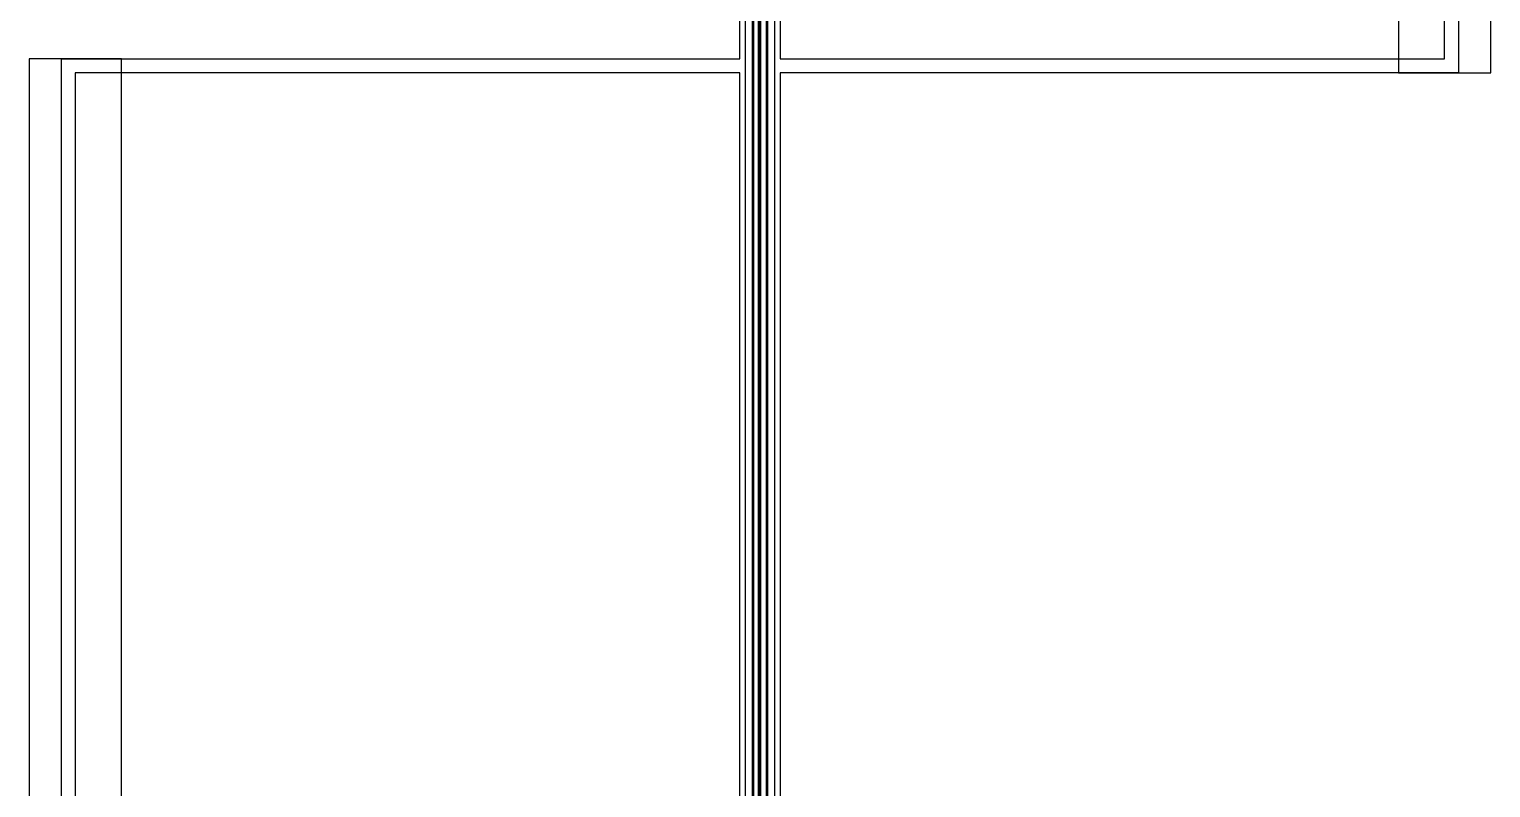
# Model space of a CAD drawing. Extents: x -3500 to 3500, y -1450 to 1450.
# Drawn here: x 562.2 to 879.2, y -156.6 to 7.9 of the extents above; entities that cross this region are included whole.
import ezdxf

# ---------------------------------------------------------------- set-up
doc = ezdxf.new("R2010")
doc.units = 0

msp = doc.modelspace()

# ---------------------------------------------------------------- linework, layer by layer
at = {"layer": 'EOS6MetalLayer'}
for points in [[(719.3, -235.028), (716.3, -235.028), (716.3, -1.5), (572.186, -1.5), (572.186, -235.028), (569.186, -235.028), (569.186, 1.5), (716.3, 1.5), (716.3, 235.028), (719.3, 235.028)], [(722.079, 235.028), (725.079, 235.028), (725.079, 1.5), (869.193, 1.5), (869.193, 235.028), (872.193, 235.028), (872.193, -1.5), (725.079, -1.5), (725.079, -235.028), (722.079, -235.028)]]:
    msp.add_lwpolyline(points, close=True, dxfattribs=at)
at = {"layer": 'HBMetalPosLayer'}
for points in [[(859.193, -1.5), (879.193, -1.5), (879.193, 800), (859.193, 800)], [(582.193, 1.5), (562.193, 1.5), (562.193, -800), (582.193, -800)]]:
    msp.add_lwpolyline(points, close=True, dxfattribs=at)
at = {"layer": 'HBSiProtectLayer'}
msp.add_lwpolyline([(719.007, -280), (722.379, -280), (722.379, 280), (719.007, 280)], close=True, dxfattribs=at)
at = {"layer": 'NegLayer'}
msp.add_lwpolyline([(717.507, -225), (723.879, -225), (723.879, 225), (717.507, 225)], close=True, dxfattribs=at)
at = {"layer": 'SiLayer'}
for points in [[(720.507, -225), (720.879, -225), (720.879, 225), (720.507, 225)], [(720.3, -214), (720.407, -214), (720.407, 214), (720.3, 214)]]:
    msp.add_lwpolyline(points, close=True, dxfattribs=at)

doc.saveas('drawing.dxf')
